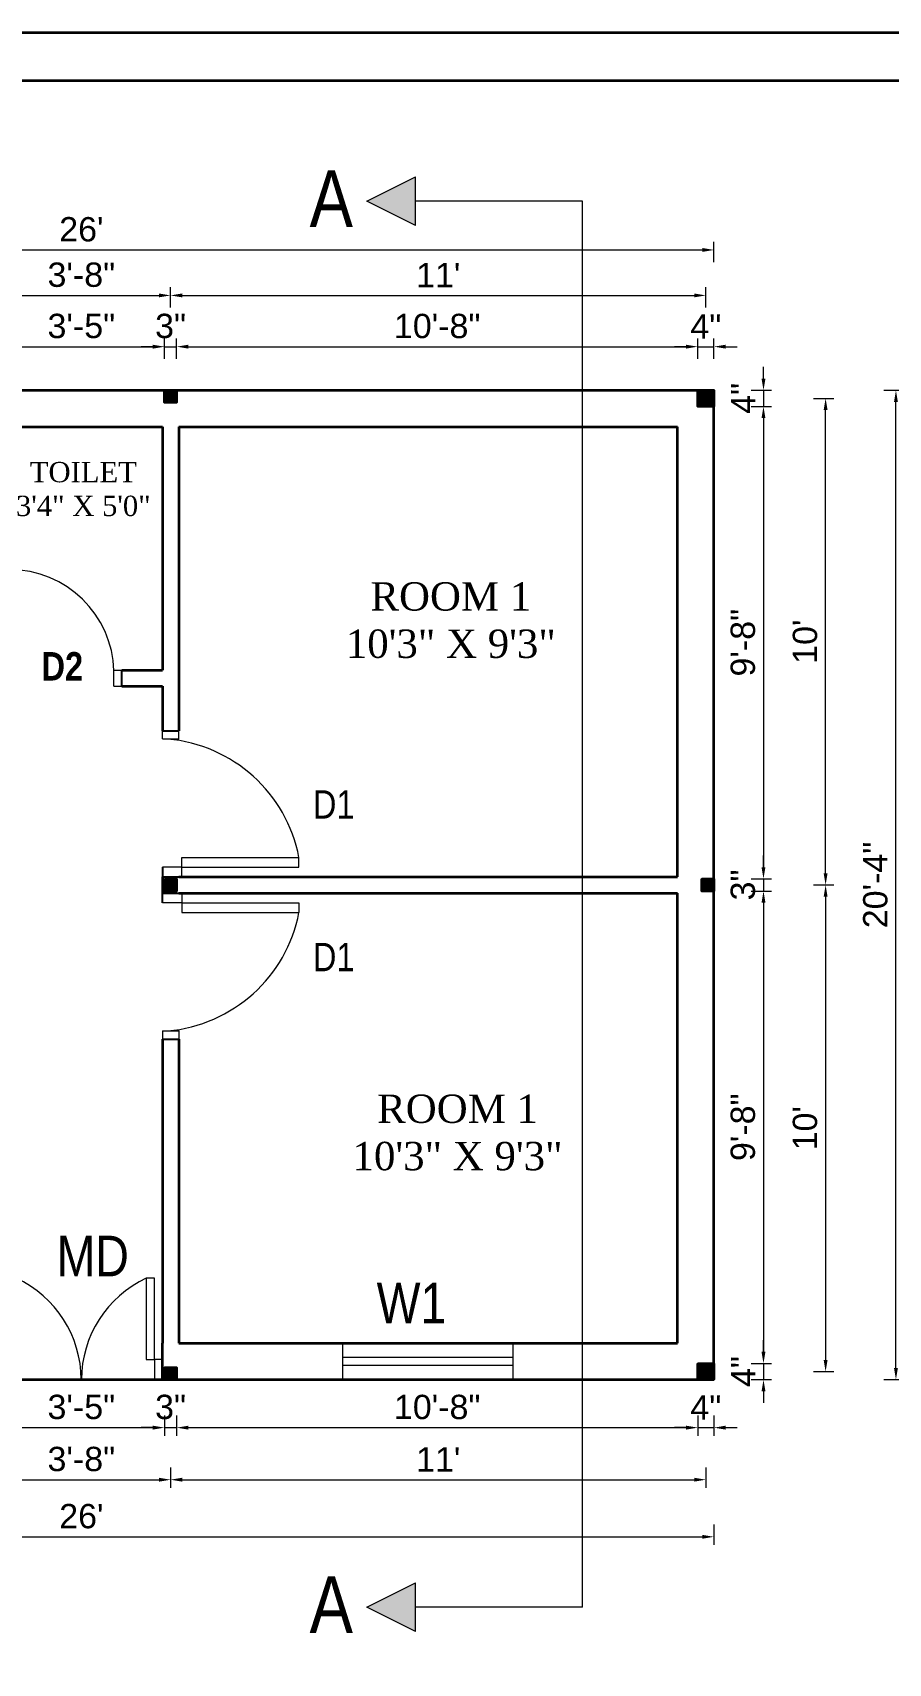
# Model space of a CAD drawing. Header units: inches. Extents: x 94889 to 364662, y -10661 to -3947.
# Drawn here: x 96443.9 to 96654.9, y -7584.4 to -7182.2 of the extents above; entities that cross this region are included whole.
import ezdxf

# ---------------------------------------------------------------- set-up
doc = ezdxf.new("R2010")
doc.units = ezdxf.units.IN
doc.header["$LTSCALE"] = 2
doc.header["$MEASUREMENT"] = 0
doc.header["$PDMODE"] = 34
doc.layers.get('0').update_dxf_attribs({"linetype": 'CONTINUOUS'})
doc.layers.get('DEFPOINTS').update_dxf_attribs({"color": 141, "linetype": 'CONTINUOUS'})
for name, color, linetype, lineweight in [('dimension', 160, 'CONTINUOUS', 15), ('door', 20, 'CONTINUOUS', 35), ('steps', 253, 'CONTINUOUS', 20), ('truss', 1, 'CONTINUOUS', 25)]:
    doc.layers.add(name, color=color, linetype=linetype, lineweight=lineweight)
doc.layers.add('Normal Wall', color=7, linetype='CONTINUOUS', lineweight=35, true_color=0xffaf89)
doc.styles.add('Lettring Text', font='arial.ttf')
doc.styles.get("Standard").update_dxf_attribs({"font": 'ARIALN.TTF'})
doc.dimstyles.new('Copy of Standard', dxfattribs={"dimtxt": 6, "dimasz": 2.875, "dimexe": 2, "dimexo": 4, "dimgap": 2, "dimtad": 1, "dimdec": 0, "dimrnd": 1, "dimzin": 0, "dimdsep": 46, "dimlunit": 4, "dimtxsty": 'Lettring Text', "dimcen": 0.1, "dimclrd": 7, "dimclre": 7, "dimclrt": 7, "dimazin": 0, "dimtfac": 0.645, "dimtdec": 0, "dimtmove": 1, "dimatfit": 0, "dimfxl": 3, "dimfxlon": 1, "dimtfillclr": 256, "dimtolj": 1, "dimtzin": 0, "dimlwd": -1, "dimlwe": -1, "dimarcsym": 2})
pattern_1 = [(45, (-263031.31318, 21703.81504), (-0.08838834765, 0.08838834765), [])]

# ---------------------------------------------------------------- blocks, each defined once
blk = doc.blocks.new('*D87')
at = {"layer": 'DEFPOINTS', "color": 0, "ltscale": 0.5, "transparency": 16777216}
for p in [(96476.38, -7259.67), (96435.38, -7270.42), (96476.38, -7270.42)]:
    blk.add_point(p, dxfattribs=at)
at = {"layer": 'steps', "color": 7, "ltscale": 0.5, "transparency": 16777216}
for p, q in [((96435.38, -7262.67), (96435.38, -7257.67)), ((96476.38, -7262.67), (96476.38, -7257.67)), ((96438.25, -7259.67), (96473.5, -7259.67))]:
    blk.add_line(p, q, dxfattribs=at)
for points in [[(96438.25, -7259.19), (96438.25, -7260.15), (96435.38, -7259.67)], [(96473.5, -7259.19), (96473.5, -7260.15), (96476.38, -7259.67)]]:
    blk.add_solid(points, dxfattribs=at)
at = {"layer": 'steps', "color": 7, "ltscale": 0.5, "transparency": 16777216, "insert": (96455.88, -7254.6), "char_height": 6, "attachment_point": 5, "style": 'Lettring Text'}
blk.add_mtext('\\A1;3\'-5"', dxfattribs=at)
blk = doc.blocks.new('*D54')
at = {"layer": 'DEFPOINTS', "color": 0, "ltscale": 0.5, "transparency": 16777216}
for p in [(96479.38, -7259.67), (96476.38, -7270.42), (96479.38, -7270.42)]:
    blk.add_point(p, dxfattribs=at)
at = {"layer": 'steps', "color": 7, "ltscale": 0.5, "transparency": 16777216}
for p, q in [((96476.38, -7262.67), (96476.38, -7257.67)), ((96479.38, -7262.67), (96479.38, -7257.67)), ((96473.5, -7259.67), (96470.63, -7259.67)), ((96476.38, -7259.67), (96479.38, -7259.67)), ((96482.25, -7259.67), (96485.13, -7259.67))]:
    blk.add_line(p, q, dxfattribs=at)
for points in [[(96473.5, -7259.19), (96473.5, -7260.15), (96476.38, -7259.67)], [(96482.25, -7259.19), (96482.25, -7260.15), (96479.38, -7259.67)]]:
    blk.add_solid(points, dxfattribs=at)
at = {"layer": 'steps', "color": 7, "ltscale": 0.5, "transparency": 16777216, "insert": (96477.88, -7254.6), "char_height": 6, "attachment_point": 5, "style": 'Lettring Text'}
blk.add_mtext('\\A1;3"', dxfattribs=at)
blk = doc.blocks.new('*D55')
at = {"layer": 'DEFPOINTS', "color": 0, "ltscale": 0.5, "transparency": 16777216}
for p in [(96607.88, -7259.67), (96479.38, -7270.42), (96607.88, -7270.42)]:
    blk.add_point(p, dxfattribs=at)
at = {"layer": 'steps', "color": 7, "ltscale": 0.5, "transparency": 16777216}
for p, q in [((96479.38, -7262.67), (96479.38, -7257.67)), ((96607.88, -7262.67), (96607.88, -7257.67)), ((96482.25, -7259.67), (96605, -7259.67))]:
    blk.add_line(p, q, dxfattribs=at)
for points in [[(96482.25, -7259.19), (96482.25, -7260.15), (96479.38, -7259.67)], [(96605, -7259.19), (96605, -7260.15), (96607.88, -7259.67)]]:
    blk.add_solid(points, dxfattribs=at)
at = {"layer": 'steps', "color": 7, "ltscale": 0.5, "transparency": 16777216, "insert": (96543.63, -7254.61), "char_height": 6, "attachment_point": 5, "style": 'Lettring Text'}
blk.add_mtext('\\A1;10\'-8"', dxfattribs=at)
blk = doc.blocks.new('*D56')
at = {"layer": 'DEFPOINTS', "color": 0, "ltscale": 0.5, "transparency": 16777216}
for p in [(96611.88, -7259.67), (96607.88, -7270.42), (96611.88, -7270.42)]:
    blk.add_point(p, dxfattribs=at)
at = {"layer": 'steps', "color": 7, "ltscale": 0.5, "transparency": 16777216}
for p, q in [((96607.88, -7262.67), (96607.88, -7257.67)), ((96611.88, -7262.67), (96611.88, -7257.67)), ((96605, -7259.67), (96602.13, -7259.67)), ((96607.88, -7259.67), (96611.88, -7259.67)), ((96614.75, -7259.67), (96617.63, -7259.67))]:
    blk.add_line(p, q, dxfattribs=at)
for points in [[(96605, -7259.19), (96605, -7260.15), (96607.88, -7259.67)], [(96614.75, -7259.19), (96614.75, -7260.15), (96611.88, -7259.67)]]:
    blk.add_solid(points, dxfattribs=at)
at = {"layer": 'steps', "color": 7, "ltscale": 0.5, "transparency": 16777216, "insert": (96609.88, -7254.67), "char_height": 6, "attachment_point": 5, "style": 'Lettring Text'}
blk.add_mtext('\\A1;4"', dxfattribs=at)
blk = doc.blocks.new('*D79')
at = {"layer": 'DEFPOINTS', "color": 0, "ltscale": 0.5, "transparency": 16777216}
for p in [(96477.88, -7247.03), (96433.88, -7271.92), (96477.88, -7271.92)]:
    blk.add_point(p, dxfattribs=at)
at = {"layer": 'steps', "color": 7, "ltscale": 0.5, "transparency": 16777216}
for p, q in [((96433.88, -7250.03), (96433.88, -7245.03)), ((96436.75, -7247.03), (96475, -7247.03)), ((96477.88, -7250.03), (96477.88, -7245.03))]:
    blk.add_line(p, q, dxfattribs=at)
for points in [[(96436.75, -7246.55), (96436.75, -7247.51), (96433.88, -7247.03)], [(96475, -7246.55), (96475, -7247.51), (96477.88, -7247.03)]]:
    blk.add_solid(points, dxfattribs=at)
at = {"layer": 'steps', "color": 7, "ltscale": 0.5, "transparency": 16777216, "insert": (96455.88, -7241.96), "char_height": 6, "attachment_point": 5, "style": 'Lettring Text'}
blk.add_mtext('\\A1;3\'-8"', dxfattribs=at)
blk = doc.blocks.new('*D80')
at = {"layer": 'DEFPOINTS', "color": 0, "ltscale": 0.5, "transparency": 16777216}
for p in [(96609.88, -7247.03), (96477.88, -7271.92), (96609.88, -7272.42)]:
    blk.add_point(p, dxfattribs=at)
at = {"layer": 'steps', "color": 7, "ltscale": 0.5, "transparency": 16777216}
for p, q in [((96477.88, -7250.03), (96477.88, -7245.03)), ((96480.75, -7247.03), (96607, -7247.03)), ((96609.88, -7250.03), (96609.88, -7245.03))]:
    blk.add_line(p, q, dxfattribs=at)
for points in [[(96480.75, -7246.55), (96480.75, -7247.51), (96477.88, -7247.03)], [(96607, -7246.55), (96607, -7247.51), (96609.88, -7247.03)]]:
    blk.add_solid(points, dxfattribs=at)
at = {"layer": 'steps', "color": 7, "ltscale": 0.5, "transparency": 16777216, "insert": (96543.88, -7242.02), "char_height": 6, "attachment_point": 5, "style": 'Lettring Text'}
blk.add_mtext("\\A1;11'", dxfattribs=at)
blk = doc.blocks.new('*D81')
at = {"layer": 'DEFPOINTS', "color": 0, "ltscale": 0.5, "transparency": 16777216}
for p in [(96611.88, -7235.82), (96299.88, -7270.42), (96611.88, -7270.42)]:
    blk.add_point(p, dxfattribs=at)
at = {"layer": 'steps', "color": 7, "ltscale": 0.5, "transparency": 16777216}
for p, q in [((96299.88, -7238.82), (96299.88, -7233.82)), ((96611.88, -7238.82), (96611.88, -7233.82)), ((96302.75, -7235.82), (96609, -7235.82))]:
    blk.add_line(p, q, dxfattribs=at)
for points in [[(96302.75, -7235.34), (96302.75, -7236.3), (96299.88, -7235.82)], [(96609, -7235.34), (96609, -7236.3), (96611.88, -7235.82)]]:
    blk.add_solid(points, dxfattribs=at)
at = {"layer": 'steps', "color": 7, "ltscale": 0.5, "transparency": 16777216, "insert": (96455.88, -7230.76), "char_height": 6, "attachment_point": 5, "style": 'Lettring Text'}
blk.add_mtext("\\A1;26'", dxfattribs=at)
blk = doc.blocks.new('*D63')
at = {"layer": 'DEFPOINTS', "color": 0, "ltscale": 0.5, "transparency": 16777216}
for p in [(96435.38, -7514.42), (96476.38, -7514.42), (96476.38, -7526.26)]:
    blk.add_point(p, dxfattribs=at)
at = {"layer": 'steps', "color": 7, "ltscale": 0.5, "transparency": 16777216}
for p, q in [((96435.38, -7523.26), (96435.38, -7528.26)), ((96476.38, -7523.26), (96476.38, -7528.26)), ((96438.25, -7526.26), (96473.5, -7526.26))]:
    blk.add_line(p, q, dxfattribs=at)
for points in [[(96438.25, -7525.78), (96438.25, -7526.74), (96435.38, -7526.26)], [(96473.5, -7525.78), (96473.5, -7526.74), (96476.38, -7526.26)]]:
    blk.add_solid(points, dxfattribs=at)
at = {"layer": 'steps', "color": 7, "ltscale": 0.5, "transparency": 16777216, "insert": (96455.88, -7521.19), "char_height": 6, "attachment_point": 5, "style": 'Lettring Text'}
blk.add_mtext('\\A1;3\'-5"', dxfattribs=at)
blk = doc.blocks.new('*D64')
at = {"layer": 'DEFPOINTS', "color": 0, "ltscale": 0.5, "transparency": 16777216}
for p in [(96476.38, -7514.42), (96479.38, -7514.42), (96479.38, -7526.26)]:
    blk.add_point(p, dxfattribs=at)
at = {"layer": 'steps', "color": 7, "ltscale": 0.5, "transparency": 16777216}
for p, q in [((96476.38, -7523.26), (96476.38, -7528.26)), ((96479.38, -7523.26), (96479.38, -7528.26)), ((96473.5, -7526.26), (96470.63, -7526.26)), ((96476.38, -7526.26), (96479.38, -7526.26)), ((96482.25, -7526.26), (96485.13, -7526.26))]:
    blk.add_line(p, q, dxfattribs=at)
for points in [[(96473.5, -7525.78), (96473.5, -7526.74), (96476.38, -7526.26)], [(96482.25, -7525.78), (96482.25, -7526.74), (96479.38, -7526.26)]]:
    blk.add_solid(points, dxfattribs=at)
at = {"layer": 'steps', "color": 7, "ltscale": 0.5, "transparency": 16777216, "insert": (96477.88, -7521.19), "char_height": 6, "attachment_point": 5, "style": 'Lettring Text'}
blk.add_mtext('\\A1;3"', dxfattribs=at)
blk = doc.blocks.new('*D65')
at = {"layer": 'DEFPOINTS', "color": 0, "ltscale": 0.5, "transparency": 16777216}
for p in [(96479.38, -7514.42), (96607.88, -7514.42), (96607.88, -7526.26)]:
    blk.add_point(p, dxfattribs=at)
at = {"layer": 'steps', "color": 7, "ltscale": 0.5, "transparency": 16777216}
for p, q in [((96479.38, -7523.26), (96479.38, -7528.26)), ((96607.88, -7523.26), (96607.88, -7528.26)), ((96482.25, -7526.26), (96605, -7526.26))]:
    blk.add_line(p, q, dxfattribs=at)
for points in [[(96482.25, -7525.78), (96482.25, -7526.74), (96479.38, -7526.26)], [(96605, -7525.78), (96605, -7526.74), (96607.88, -7526.26)]]:
    blk.add_solid(points, dxfattribs=at)
at = {"layer": 'steps', "color": 7, "ltscale": 0.5, "transparency": 16777216, "insert": (96543.63, -7521.2), "char_height": 6, "attachment_point": 5, "style": 'Lettring Text'}
blk.add_mtext('\\A1;10\'-8"', dxfattribs=at)
blk = doc.blocks.new('*D66')
at = {"layer": 'DEFPOINTS', "color": 0, "ltscale": 0.5, "transparency": 16777216}
for p in [(96607.88, -7514.42), (96611.88, -7514.42), (96611.88, -7526.26)]:
    blk.add_point(p, dxfattribs=at)
at = {"layer": 'steps', "color": 7, "ltscale": 0.5, "transparency": 16777216}
for p, q in [((96607.88, -7523.26), (96607.88, -7528.26)), ((96611.88, -7523.26), (96611.88, -7528.26)), ((96605, -7526.26), (96602.13, -7526.26)), ((96607.88, -7526.26), (96611.88, -7526.26)), ((96614.75, -7526.26), (96617.63, -7526.26))]:
    blk.add_line(p, q, dxfattribs=at)
for points in [[(96605, -7525.78), (96605, -7526.74), (96607.88, -7526.26)], [(96614.75, -7525.78), (96614.75, -7526.74), (96611.88, -7526.26)]]:
    blk.add_solid(points, dxfattribs=at)
at = {"layer": 'steps', "color": 7, "ltscale": 0.5, "transparency": 16777216, "insert": (96609.88, -7521.26), "char_height": 6, "attachment_point": 5, "style": 'Lettring Text'}
blk.add_mtext('\\A1;4"', dxfattribs=at)
blk = doc.blocks.new('*D67')
at = {"layer": 'DEFPOINTS', "color": 0, "ltscale": 0.5, "transparency": 16777216}
for p in [(96611.88, -7270.42), (96611.88, -7274.42), (96624.09, -7274.42)]:
    blk.add_point(p, dxfattribs=at)
at = {"layer": 'steps', "color": 7, "ltscale": 0.5, "transparency": 16777216}
for p, q in [((96624.09, -7267.55), (96624.09, -7264.67)), ((96621.09, -7270.42), (96626.09, -7270.42)), ((96624.09, -7270.42), (96624.09, -7274.42)), ((96621.09, -7274.42), (96626.09, -7274.42)), ((96624.09, -7277.3), (96624.09, -7280.17))]:
    blk.add_line(p, q, dxfattribs=at)
for points in [[(96623.61, -7267.55), (96624.57, -7267.55), (96624.09, -7270.42)], [(96623.61, -7277.3), (96624.57, -7277.3), (96624.09, -7274.42)]]:
    blk.add_solid(points, dxfattribs=at)
at = {"layer": 'steps', "color": 7, "ltscale": 0.5, "transparency": 16777216, "insert": (96619.09, -7272.42), "char_height": 6, "attachment_point": 5, "rotation": 90, "style": 'Lettring Text'}
blk.add_mtext('\\A1;4"', dxfattribs=at)
blk = doc.blocks.new('*D68')
at = {"layer": 'DEFPOINTS', "color": 0, "ltscale": 0.5, "transparency": 16777216}
for p in [(96611.88, -7274.42), (96611.88, -7390.92), (96624.09, -7390.92)]:
    blk.add_point(p, dxfattribs=at)
at = {"layer": 'steps', "color": 7, "ltscale": 0.5, "transparency": 16777216}
for p, q in [((96621.09, -7274.42), (96626.09, -7274.42)), ((96624.09, -7277.3), (96624.09, -7388.05)), ((96621.09, -7390.92), (96626.09, -7390.92))]:
    blk.add_line(p, q, dxfattribs=at)
for points in [[(96623.61, -7277.3), (96624.57, -7277.3), (96624.09, -7274.42)], [(96623.61, -7388.05), (96624.57, -7388.05), (96624.09, -7390.92)]]:
    blk.add_solid(points, dxfattribs=at)
at = {"layer": 'steps', "color": 7, "ltscale": 0.5, "transparency": 16777216, "insert": (96619.03, -7332.67), "char_height": 6, "attachment_point": 5, "rotation": 90, "style": 'Lettring Text'}
blk.add_mtext('\\A1;9\'-8"', dxfattribs=at)
blk = doc.blocks.new('*D69')
at = {"layer": 'DEFPOINTS', "color": 0, "ltscale": 0.5, "transparency": 16777216}
for p in [(96611.88, -7390.92), (96611.88, -7393.92), (96624.09, -7393.92)]:
    blk.add_point(p, dxfattribs=at)
at = {"layer": 'steps', "color": 7, "ltscale": 0.5, "transparency": 16777216}
for p, q in [((96624.09, -7388.05), (96624.09, -7385.17)), ((96621.09, -7390.92), (96626.09, -7390.92)), ((96624.09, -7390.92), (96624.09, -7393.92)), ((96621.09, -7393.92), (96626.09, -7393.92)), ((96624.09, -7396.8), (96624.09, -7399.67))]:
    blk.add_line(p, q, dxfattribs=at)
for points in [[(96623.61, -7388.05), (96624.57, -7388.05), (96624.09, -7390.92)], [(96623.61, -7396.8), (96624.57, -7396.8), (96624.09, -7393.92)]]:
    blk.add_solid(points, dxfattribs=at)
at = {"layer": 'steps', "color": 7, "ltscale": 0.5, "transparency": 16777216, "insert": (96619.03, -7392.42), "char_height": 6, "attachment_point": 5, "rotation": 90, "style": 'Lettring Text'}
blk.add_mtext('\\A1;3"', dxfattribs=at)
blk = doc.blocks.new('*D70')
at = {"layer": 'DEFPOINTS', "color": 0, "ltscale": 0.5, "transparency": 16777216}
for p in [(96611.88, -7393.92), (96611.88, -7510.42), (96624.09, -7510.42)]:
    blk.add_point(p, dxfattribs=at)
at = {"layer": 'steps', "color": 7, "ltscale": 0.5, "transparency": 16777216}
for p, q in [((96621.09, -7393.92), (96626.09, -7393.92)), ((96624.09, -7396.8), (96624.09, -7507.55)), ((96621.09, -7510.42), (96626.09, -7510.42))]:
    blk.add_line(p, q, dxfattribs=at)
for points in [[(96623.61, -7396.8), (96624.57, -7396.8), (96624.09, -7393.92)], [(96623.61, -7507.55), (96624.57, -7507.55), (96624.09, -7510.42)]]:
    blk.add_solid(points, dxfattribs=at)
at = {"layer": 'steps', "color": 7, "ltscale": 0.5, "transparency": 16777216, "insert": (96619.03, -7452.17), "char_height": 6, "attachment_point": 5, "rotation": 90, "style": 'Lettring Text'}
blk.add_mtext('\\A1;9\'-8"', dxfattribs=at)
blk = doc.blocks.new('*D71')
at = {"layer": 'DEFPOINTS', "color": 0, "ltscale": 0.5, "transparency": 16777216}
for p in [(96611.88, -7510.42), (96611.88, -7514.42), (96624.09, -7514.42)]:
    blk.add_point(p, dxfattribs=at)
at = {"layer": 'steps', "color": 7, "ltscale": 0.5, "transparency": 16777216}
for p, q in [((96624.09, -7507.55), (96624.09, -7504.67)), ((96621.09, -7510.42), (96626.09, -7510.42)), ((96624.09, -7510.42), (96624.09, -7514.42)), ((96621.09, -7514.42), (96626.09, -7514.42)), ((96624.09, -7517.3), (96624.09, -7520.17))]:
    blk.add_line(p, q, dxfattribs=at)
for points in [[(96623.61, -7507.55), (96624.57, -7507.55), (96624.09, -7510.42)], [(96623.61, -7517.3), (96624.57, -7517.3), (96624.09, -7514.42)]]:
    blk.add_solid(points, dxfattribs=at)
at = {"layer": 'steps', "color": 7, "ltscale": 0.5, "transparency": 16777216, "insert": (96619.09, -7512.42), "char_height": 6, "attachment_point": 5, "rotation": 90, "style": 'Lettring Text'}
blk.add_mtext('\\A1;4"', dxfattribs=at)
blk = doc.blocks.new('*D60')
at = {"layer": 'DEFPOINTS', "color": 0, "ltscale": 0.5, "transparency": 16777216}
for p in [(96299.88, -7514.42), (96611.88, -7514.42), (96611.88, -7553.18)]:
    blk.add_point(p, dxfattribs=at)
at = {"layer": 'steps', "color": 7, "ltscale": 0.5, "transparency": 16777216}
for p, q in [((96299.88, -7550.18), (96299.88, -7555.18)), ((96611.88, -7550.18), (96611.88, -7555.18)), ((96302.75, -7553.18), (96609, -7553.18))]:
    blk.add_line(p, q, dxfattribs=at)
for points in [[(96302.75, -7552.7), (96302.75, -7553.66), (96299.88, -7553.18)], [(96609, -7552.7), (96609, -7553.66), (96611.88, -7553.18)]]:
    blk.add_solid(points, dxfattribs=at)
at = {"layer": 'steps', "color": 7, "ltscale": 0.5, "transparency": 16777216, "insert": (96455.88, -7548.12), "char_height": 6, "attachment_point": 5, "style": 'Lettring Text'}
blk.add_mtext("\\A1;26'", dxfattribs=at)
blk = doc.blocks.new('*D73')
at = {"layer": 'DEFPOINTS', "color": 0, "ltscale": 0.5, "transparency": 16777216}
for p in [(96610.38, -7392.42), (96609.88, -7512.42), (96639.41, -7512.42)]:
    blk.add_point(p, dxfattribs=at)
at = {"layer": 'steps', "color": 7, "ltscale": 0.5, "transparency": 16777216}
for p, q in [((96636.41, -7392.42), (96641.41, -7392.42)), ((96639.41, -7395.3), (96639.41, -7509.55)), ((96636.41, -7512.42), (96641.41, -7512.42))]:
    blk.add_line(p, q, dxfattribs=at)
for points in [[(96638.93, -7395.3), (96639.89, -7395.3), (96639.41, -7392.42)], [(96638.93, -7509.55), (96639.89, -7509.55), (96639.41, -7512.42)]]:
    blk.add_solid(points, dxfattribs=at)
at = {"layer": 'steps', "color": 7, "ltscale": 0.5, "transparency": 16777216, "insert": (96634.35, -7452.42), "char_height": 6, "attachment_point": 5, "rotation": 90, "style": 'Lettring Text'}
blk.add_mtext("\\A1;10'", dxfattribs=at)
blk = doc.blocks.new('*D74')
at = {"layer": 'DEFPOINTS', "color": 0, "ltscale": 0.5, "transparency": 16777216}
for p in [(96611.88, -7270.42), (96656.75, -7270.42), (96611.88, -7514.42)]:
    blk.add_point(p, dxfattribs=at)
at = {"layer": 'steps', "color": 7, "ltscale": 0.5, "transparency": 16777216}
for p, q in [((96653.75, -7270.42), (96658.75, -7270.42)), ((96656.75, -7511.55), (96656.75, -7273.3)), ((96653.75, -7514.42), (96658.75, -7514.42))]:
    blk.add_line(p, q, dxfattribs=at)
for points in [[(96656.28, -7273.3), (96657.23, -7273.3), (96656.75, -7270.42)], [(96656.28, -7511.55), (96657.23, -7511.55), (96656.75, -7514.42)]]:
    blk.add_solid(points, dxfattribs=at)
at = {"layer": 'steps', "color": 7, "ltscale": 0.5, "transparency": 16777216, "insert": (96651.69, -7392.42), "char_height": 6, "attachment_point": 5, "rotation": 90, "style": 'Lettring Text'}
blk.add_mtext('\\A1;20\'-4"', dxfattribs=at)
blk = doc.blocks.new('*D75')
at = {"layer": 'DEFPOINTS', "color": 0, "ltscale": 0.5, "transparency": 16777216}
for p in [(96433.88, -7512.92), (96477.88, -7512.92), (96477.88, -7539.1)]:
    blk.add_point(p, dxfattribs=at)
at = {"layer": 'steps', "color": 7, "ltscale": 0.5, "transparency": 16777216}
for p, q in [((96433.88, -7536.1), (96433.88, -7541.1)), ((96477.88, -7536.1), (96477.88, -7541.1)), ((96436.75, -7539.1), (96475, -7539.1))]:
    blk.add_line(p, q, dxfattribs=at)
for points in [[(96436.75, -7538.62), (96436.75, -7539.58), (96433.88, -7539.1)], [(96475, -7538.62), (96475, -7539.58), (96477.88, -7539.1)]]:
    blk.add_solid(points, dxfattribs=at)
at = {"layer": 'steps', "color": 7, "ltscale": 0.5, "transparency": 16777216, "insert": (96455.88, -7534.03), "char_height": 6, "attachment_point": 5, "style": 'Lettring Text'}
blk.add_mtext('\\A1;3\'-8"', dxfattribs=at)
blk = doc.blocks.new('*D76')
at = {"layer": 'DEFPOINTS', "color": 0, "ltscale": 0.5, "transparency": 16777216}
for p in [(96609.88, -7512.42), (96477.88, -7512.92), (96609.88, -7539.1)]:
    blk.add_point(p, dxfattribs=at)
at = {"layer": 'steps', "color": 7, "ltscale": 0.5, "transparency": 16777216}
for p, q in [((96477.88, -7536.1), (96477.88, -7541.1)), ((96609.88, -7536.1), (96609.88, -7541.1)), ((96480.75, -7539.1), (96607, -7539.1))]:
    blk.add_line(p, q, dxfattribs=at)
for points in [[(96480.75, -7538.62), (96480.75, -7539.58), (96477.88, -7539.1)], [(96607, -7538.62), (96607, -7539.58), (96609.88, -7539.1)]]:
    blk.add_solid(points, dxfattribs=at)
at = {"layer": 'steps', "color": 7, "ltscale": 0.5, "transparency": 16777216, "insert": (96543.88, -7534.09), "char_height": 6, "attachment_point": 5, "style": 'Lettring Text'}
blk.add_mtext("\\A1;11'", dxfattribs=at)
blk = doc.blocks.new('*D53')
at = {"layer": 'DEFPOINTS', "color": 0, "ltscale": 0.5, "transparency": 16777216}
for p in [(96609.88, -7272.42), (96639.41, -7272.42), (96610.38, -7392.42)]:
    blk.add_point(p, dxfattribs=at)
at = {"layer": 'steps', "color": 7, "ltscale": 0.5, "transparency": 16777216}
for p, q in [((96636.41, -7272.42), (96641.41, -7272.42)), ((96639.41, -7389.55), (96639.41, -7275.3)), ((96636.41, -7392.42), (96641.41, -7392.42))]:
    blk.add_line(p, q, dxfattribs=at)
for points in [[(96638.93, -7275.3), (96639.89, -7275.3), (96639.41, -7272.42)], [(96638.93, -7389.55), (96639.89, -7389.55), (96639.41, -7392.42)]]:
    blk.add_solid(points, dxfattribs=at)
at = {"layer": 'steps', "color": 7, "ltscale": 0.5, "transparency": 16777216, "insert": (96634.35, -7332.42), "char_height": 6, "attachment_point": 5, "rotation": 90, "style": 'Lettring Text'}
blk.add_mtext("\\A1;10'", dxfattribs=at)

msp = doc.modelspace()

# ---------------------------------------------------------------- hatches: boundary and pattern name
at = {"linetype": 'ByBlock', "lineweight": 5}
for points in [[(96526.26, -7223.78), (96538.26, -7229.78), (96538.26, -7217.78)], [(96526.26, -7570.51), (96538.26, -7576.51), (96538.26, -7564.51)]]:
    msp.add_hatch(color=7, dxfattribs=at).paths.add_polyline_path(points)
at = {"layer": 'door', "ltscale": 0.5}
h = msp.add_hatch(dxfattribs=at)
h.set_pattern_fill('ANSI31', color=256)
h.set_pattern_definition(pattern_1)
h.paths.add_polyline_path([(96476.38, -7273.42), (96479.38, -7273.42), (96479.38, -7270.42), (96476.38, -7270.42)])
h = msp.add_hatch(dxfattribs=at)
h.set_pattern_fill('ANSI31', color=256)
h.set_pattern_definition(pattern_1)
h.paths.add_polyline_path([(96607.88, -7274.42), (96611.88, -7274.42), (96611.88, -7270.42), (96607.88, -7270.42)])
h = msp.add_hatch(dxfattribs=at)
h.set_pattern_fill('ANSI31', color=256)
h.set_pattern_definition(pattern_1)
h.paths.add_polyline_path([(96479.38, -7390.92), (96476.38, -7390.92), (96476.38, -7393.92), (96479.38, -7393.92)])
h = msp.add_hatch(dxfattribs=at)
h.set_pattern_fill('ANSI31', color=256)
h.set_pattern_definition(pattern_1)
h.paths.add_polyline_path([(96608.88, -7393.92), (96611.88, -7393.92), (96611.88, -7390.92), (96608.88, -7390.92)])
h = msp.add_hatch(dxfattribs=at)
h.set_pattern_fill('ANSI31', color=256)
h.set_pattern_definition(pattern_1)
h.paths.add_polyline_path([(96476.38, -7514.42), (96479.38, -7514.42), (96479.38, -7511.42), (96476.38, -7511.42)])
h = msp.add_hatch(dxfattribs=at)
h.set_pattern_fill('ANSI31', color=256)
h.set_pattern_definition(pattern_1)
h.paths.add_polyline_path([(96607.88, -7510.42), (96607.88, -7514.42), (96611.88, -7514.42), (96611.88, -7510.42)])

# ---------------------------------------------------------------- linework, layer by layer
at = {"color": 7, "linetype": 'ByBlock', "lineweight": 5}
for p, q in [((96526.26, -7223.78), (96538.26, -7217.78)), ((96538.26, -7229.78), (96538.26, -7217.78)), ((96538.26, -7229.78), (96526.26, -7223.78)), ((96579.43, -7223.78), (96538.26, -7223.78)), ((96579.43, -7570.51), (96579.43, -7223.78)), ((96562.38, -7505.42), (96520.38, -7505.42)), ((96562.38, -7514.42), (96520.38, -7514.42)), ((96526.26, -7570.51), (96538.26, -7564.51)), ((96538.26, -7576.51), (96538.26, -7564.51)), ((96538.26, -7576.51), (96526.26, -7570.51)), ((96579.43, -7570.51), (96538.26, -7570.51))]:
    msp.add_line(p, q, dxfattribs=at)
at = {"layer": 'dimension', "ltscale": 7}
for p, q in [((96463.88, -7343.42), (96463.88, -7339.42)), ((96463.88, -7339.42), (96465.88, -7339.42)), ((96463.88, -7343.42), (96465.88, -7343.42)), ((96475.88, -7356.42), (96475.88, -7354.42)), ((96479.88, -7356.42), (96479.88, -7354.42)), ((96475.88, -7356.42), (96479.88, -7356.42)), ((96480.68, -7388.02), (96475.88, -7388.02)), ((96475.88, -7388.02), (96475.88, -7390.42)), ((96480.68, -7385.62), (96509.55, -7385.62)), ((96480.68, -7388.02), (96480.68, -7385.62)), ((96480.68, -7388.02), (96509.55, -7388.02)), ((96480.68, -7390.42), (96480.68, -7388.02)), ((96509.55, -7388.02), (96509.55, -7385.62)), ((96475.88, -7390.42), (96480.68, -7390.42)), ((96475.88, -7396.82), (96475.88, -7394.42)), ((96475.88, -7394.42), (96480.68, -7394.42)), ((96480.68, -7394.42), (96480.68, -7396.82)), ((96480.68, -7396.82), (96475.88, -7396.82)), ((96480.68, -7396.82), (96509.55, -7396.82)), ((96480.68, -7396.82), (96480.68, -7399.22)), ((96480.68, -7399.22), (96509.55, -7399.22)), ((96509.55, -7396.82), (96509.55, -7399.22)), ((96475.88, -7428.42), (96479.88, -7428.42)), ((96475.88, -7428.42), (96475.88, -7430.42)), ((96479.88, -7428.42), (96479.88, -7430.42))]:
    msp.add_line(p, q, dxfattribs=at)
for centre, radius, start, end in [((96438.21, -7340.36), 25.72, 356.0106, 84.5071), ((96473.98, -7392.52), 36.23, 10.9657, 84.9754), ((96473.98, -7392.33), 36.23, 275.0246, 349.0343)]:
    msp.add_arc(centre, radius, start, end, dxfattribs=at)
at = {"layer": 'door', "ltscale": 0.5}
for p, q in [((96299.88, -7270.42), (96611.88, -7270.42)), ((96611.88, -7514.42), (96611.88, -7270.42)), ((96435.88, -7279.42), (96475.88, -7279.42)), ((96475.88, -7279.42), (96475.88, -7339.42)), ((96479.88, -7279.42), (96602.88, -7279.42)), ((96479.88, -7279.42), (96479.88, -7354.42)), ((96602.88, -7390.42), (96602.88, -7279.42)), ((96465.88, -7339.42), (96475.88, -7339.42)), ((96465.88, -7343.42), (96475.88, -7343.42)), ((96475.88, -7343.42), (96475.88, -7354.42)), ((96475.88, -7390.42), (96475.88, -7394.42)), ((96479.88, -7390.42), (96602.88, -7390.42)), ((96479.88, -7394.42), (96602.88, -7394.42)), ((96602.88, -7505.42), (96602.88, -7394.42)), ((96475.88, -7430.42), (96475.88, -7505.42)), ((96479.88, -7430.42), (96479.88, -7505.42)), ((96475.88, -7514.42), (96475.88, -7505.42)), ((96479.88, -7505.42), (96602.88, -7505.42)), ((96299.88, -7514.42), (96611.88, -7514.42))]:
    msp.add_line(p, q, dxfattribs=at)
for points in [[(96476.38, -7270.42), (96479.38, -7270.42), (96479.38, -7273.42), (96476.38, -7273.42)], [(96607.88, -7270.42), (96611.88, -7270.42), (96611.88, -7274.42), (96607.88, -7274.42)], [(96476.38, -7390.92), (96479.38, -7390.92), (96479.38, -7393.92), (96476.38, -7393.92)], [(96608.88, -7390.92), (96611.88, -7390.92), (96611.88, -7393.92), (96608.88, -7393.92)], [(96476.38, -7511.42), (96479.38, -7511.42), (96479.38, -7514.42), (96476.38, -7514.42)], [(96607.88, -7510.42), (96611.88, -7510.42), (96611.88, -7514.42), (96607.88, -7514.42)]]:
    msp.add_lwpolyline(points, close=True, dxfattribs=at)
at = {"layer": 'Normal Wall'}
for points in [[(96212.12, -7182.22), (97270.12, -7182.22), (97270.12, -7932.75), (96212.12, -7932.75)], [(96212.12, -7182.22), (97270.12, -7182.22), (97270.12, -7932.75), (96212.12, -7932.75)], [(97258.21, -7194.12), (96235.93, -7194.12), (96235.93, -7920.84), (97258.21, -7920.84)], [(97258.21, -7194.12), (96235.93, -7194.12), (96235.93, -7920.84), (97258.21, -7920.84)]]:
    msp.add_lwpolyline(points, close=True, dxfattribs=at)
at = {"layer": 'steps', "color": 7, "lineweight": 5, "ltscale": 0.3}
for p, q in [((96520.38, -7514.42), (96520.38, -7505.42)), ((96562.38, -7514.42), (96562.38, -7505.42)), ((96562.38, -7508.92), (96520.38, -7508.92)), ((96562.38, -7510.92), (96520.38, -7510.92))]:
    msp.add_line(p, q, dxfattribs=at)
at = {"layer": 'steps', "color": 7, "ltscale": 0.3}
for points in [[(96473.88, -7509.42), (96473.88, -7489.42), (96471.88, -7489.42), (96471.88, -7509.42)], [(96475.88, -7509.42), (96473.88, -7509.42), (96473.88, -7514.42), (96475.88, -7514.42)]]:
    msp.add_lwpolyline(points, close=True, dxfattribs=at)
at = {"layer": 'steps', "color": 7, "ltscale": 0.3, "true_color": 0xffffff}
for centre, start, end in [((96428.17, -7514.53), 0.227, 65.0115), ((96483.58, -7514.53), 114.9885, 179.773)]:
    msp.add_arc(centre, 27.7, start, end, dxfattribs=at)
at = {"layer": 'truss', "ltscale": 7}
for p, q in [((96465.88, -7343.42), (96465.88, -7339.42)), ((96475.88, -7354.42), (96479.88, -7354.42)), ((96475.88, -7388.02), (96475.88, -7390.42)), ((96475.88, -7390.42), (96479.88, -7390.42)), ((96475.88, -7394.42), (96479.88, -7394.42)), ((96475.88, -7396.82), (96475.88, -7394.42)), ((96475.88, -7430.42), (96479.88, -7430.42))]:
    msp.add_line(p, q, dxfattribs=at)

# ---------------------------------------------------------------- texts
at = {"color": 7, "linetype": 'ByBlock', "lineweight": 5, "attachment_point": 1}
for s, insert, char_height, width in [('A', (96512.16, -7216.16), 14, 26.5803), ('MD', (96449.79, -7478.93), 10, 44.1664), ('W1', (96528.7, -7490.52), 10, 44.1664), ('A', (96512.16, -7562.89), 14, 26.5803)]:
    msp.add_mtext(s, dxfattribs=dict(at, insert=insert, char_height=char_height, width=width))
at = {"layer": 'steps', "color": 7, "ltscale": 0.3, "width": 55.268, "attachment_point": 2}
for s, insert, char_height in [('{\\fTimes New Roman|b0|i0|c0|p18;TOILET\\P3\'4" X 5\'0"}', (96456.37, -7288.1), 5), ('{\\fTimes New Roman|b0|i0|c0|p18;ROOM 1\\P10\'3" X 9\'3"}', (96546.99, -7317.76), 7), ('{\\fTechnic|b1|i0|c2|p2;D2}', (96451.19, -7335), 7), ('{\\fTimes New Roman|b0|i0|c0|p18;ROOM 1\\P10\'3" X 9\'3"}', (96548.65, -7444.11), 7)]:
    msp.add_mtext(s, dxfattribs=dict(at, insert=insert, char_height=char_height))
at = {"layer": 'steps', "color": 7, "ltscale": 0.3, "char_height": 7, "attachment_point": 2}
for insert in [(96518.11, -7369.06), (96518.11, -7406.7)]:
    msp.add_mtext_dynamic_manual_height_columns('{\\W1;D1}', width=18.6213, gutter_width=40, heights=[0], dxfattribs=dict(at, insert=insert))

# ---------------------------------------------------------------- dimensions: what is measured, and where the dimension line sits
at = {"layer": 'steps', "ltscale": 0.5}
for base, p1, p2, picture, middle in [((96611.88, -7235.82), (96299.88, -7270.42), (96611.88, -7270.42), '*D81', (96455.88, -7230.76)), ((96477.88, -7247.03), (96433.88, -7271.92), (96477.88, -7271.92), '*D79', (96455.88, -7241.96)), ((96609.88, -7247.03), (96477.88, -7271.92), (96609.88, -7272.42), '*D80', (96543.88, -7242.02)), ((96476.38, -7259.67), (96435.38, -7270.42), (96476.38, -7270.42), '*D87', (96455.88, -7254.6)), ((96607.87722737, -7259.66951437), (96479.37722737, -7270.42401668), (96607.87722737, -7270.42401668), '*D55', (96543.62722737, -7254.60607645)), ((96609.88, -7539.1), (96477.88, -7512.92), (96609.88, -7512.42), '*D76', (96543.88, -7534.09)), ((96611.88, -7553.18), (96299.88, -7514.42), (96611.88, -7514.42), '*D60', (96455.88, -7548.12)), ((96477.88, -7539.1), (96433.88, -7512.92), (96477.88, -7512.92), '*D75', (96455.88, -7534.03)), ((96476.38, -7526.26), (96435.38, -7514.42), (96476.38, -7514.42), '*D63', (96455.88, -7521.19)), ((96607.87722737, -7526.25911638), (96479.37722737, -7514.42401668), (96607.87722737, -7514.42401668), '*D65', (96543.62722737, -7521.19567845))]:
    dim = msp.add_linear_dim(base=base, p1=p1, p2=p2, dimstyle='Copy of Standard', dxfattribs=at)
    dim.commit()
    dim.dimension.update_dxf_attribs({"geometry": picture, "text_midpoint": middle})
for base, p1, p2, picture, middle in [((96479.38, -7259.67), (96476.38, -7270.42), (96479.38, -7270.42), '*D54', (96477.88, -7259.67)), ((96611.88, -7259.67), (96607.88, -7270.42), (96611.88, -7270.42), '*D56', (96609.88, -7259.67)), ((96479.38, -7526.26), (96476.38, -7514.42), (96479.38, -7514.42), '*D64', (96477.88, -7526.26)), ((96611.88, -7526.26), (96607.88, -7514.42), (96611.88, -7514.42), '*D66', (96609.88, -7526.26))]:
    dim = msp.add_linear_dim(base=base, p1=p1, p2=p2, dimstyle='Copy of Standard', dxfattribs=at)
    dim.commit()
    dim.dimension.update_dxf_attribs({"geometry": picture, "text_midpoint": middle, "dimtype": 160})
for base, p1, p2, picture, middle in [((96624.09, -7274.42), (96611.88, -7270.42), (96611.88, -7274.42), '*D67', (96624.09, -7272.42)), ((96624.09, -7393.92), (96611.88, -7390.92), (96611.88, -7393.92), '*D69', (96624.09, -7392.42)), ((96624.09, -7514.42), (96611.88, -7510.42), (96611.88, -7514.42), '*D71', (96624.09, -7512.42))]:
    dim = msp.add_linear_dim(base=base, p1=p1, p2=p2, angle=90, dimstyle='Copy of Standard', dxfattribs=at)
    dim.commit()
    dim.dimension.update_dxf_attribs({"geometry": picture, "text_midpoint": middle, "dimtype": 160})
for base, p1, p2, picture, middle in [((96656.75, -7270.42), (96611.88, -7514.42), (96611.88, -7270.42), '*D74', (96651.69, -7392.42)), ((96639.41, -7272.42), (96610.38, -7392.42), (96609.88, -7272.42), '*D53', (96634.35, -7332.42)), ((96624.09199915, -7390.92401668), (96611.87722737, -7274.42401668), (96611.87722737, -7390.92401668), '*D68', (96619.02856122, -7332.67401668)), ((96639.41, -7512.42), (96610.38, -7392.42), (96609.88, -7512.42), '*D73', (96634.35, -7452.42)), ((96624.09199915, -7510.42401668), (96611.87722737, -7393.92401668), (96611.87722737, -7510.42401668), '*D70', (96619.02856122, -7452.17401668))]:
    dim = msp.add_linear_dim(base=base, p1=p1, p2=p2, angle=90, dimstyle='Copy of Standard', dxfattribs=at)
    dim.commit()
    dim.dimension.update_dxf_attribs({"geometry": picture, "text_midpoint": middle})

doc.saveas('drawing.dxf')
